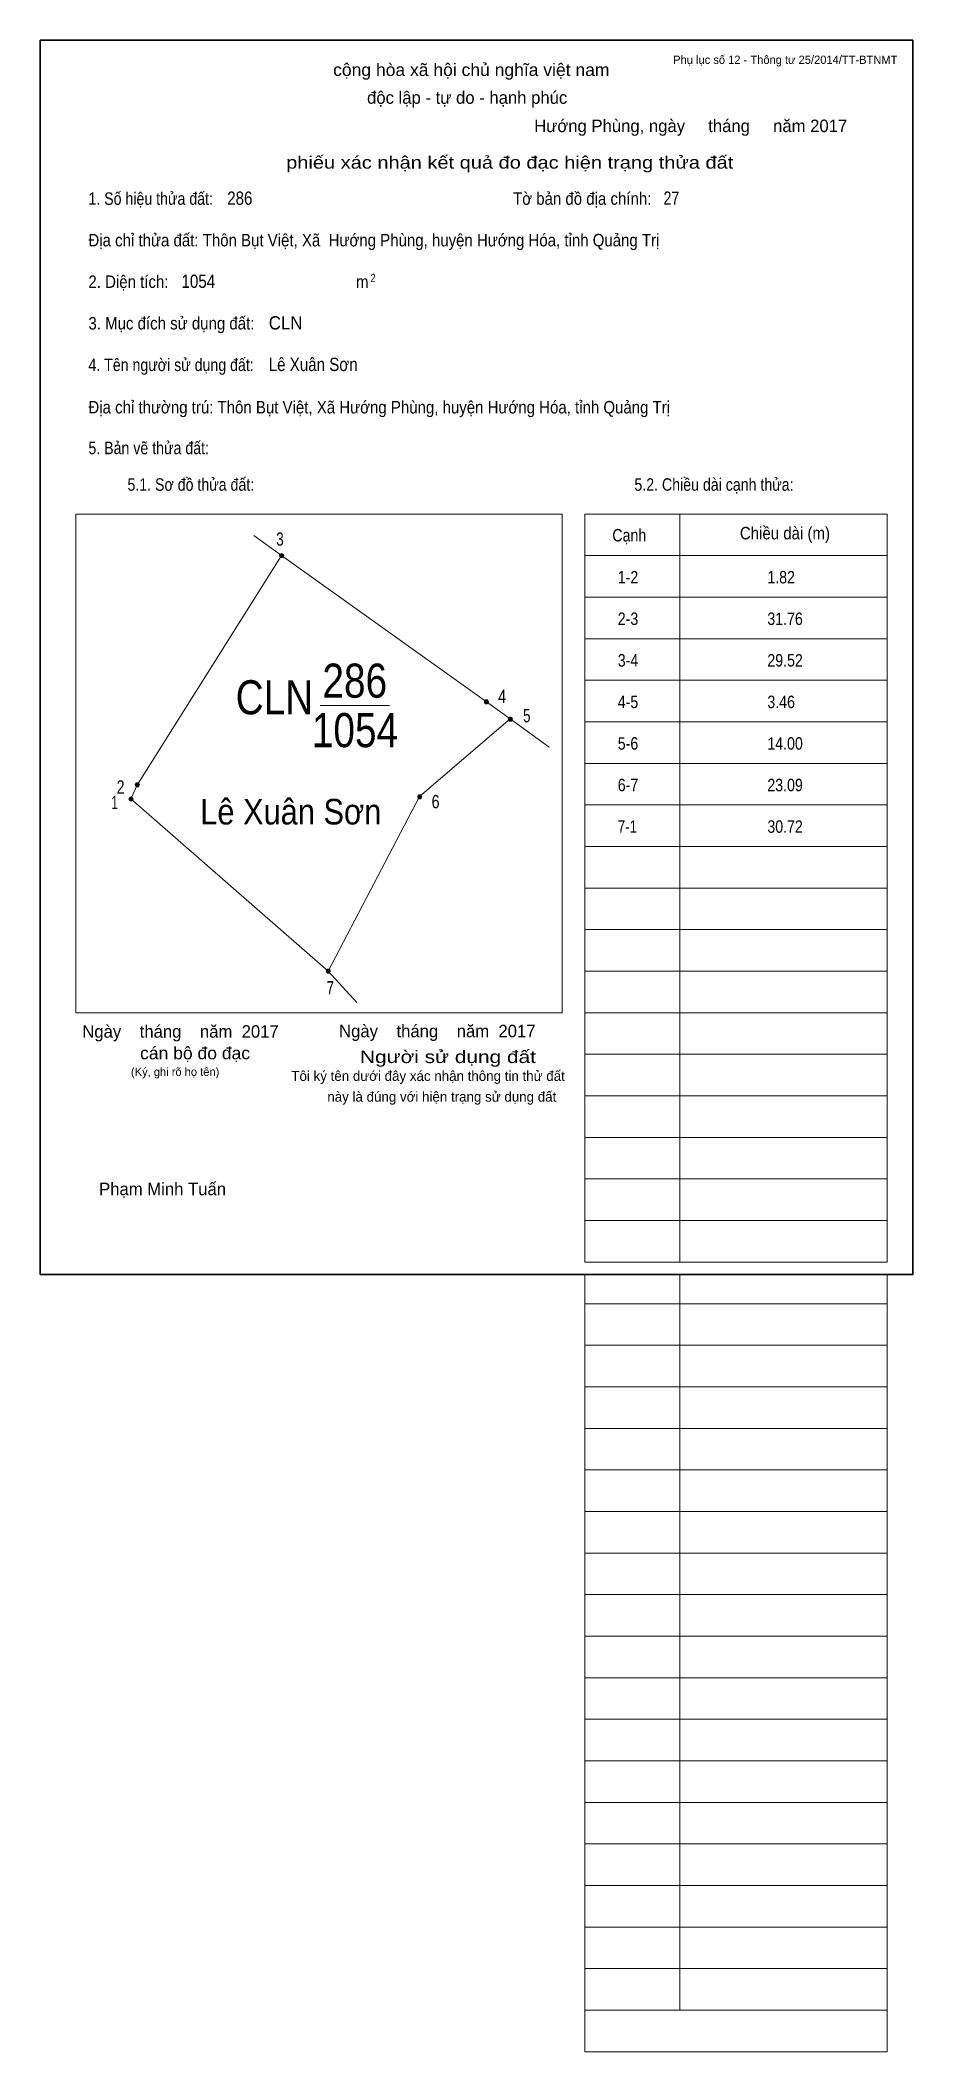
# Model space of a CAD drawing. Header units: centimetres. Extents: x 0 to 21, y -18.7 to 29.7.
import ezdxf
from ezdxf.enums import TextEntityAlignment as Align

# ---------------------------------------------------------------- set-up
doc = ezdxf.new("R2010")
doc.units = ezdxf.units.CM
doc.header["$LTSCALE"] = 0.12
for name, color, linetype in [('2', 7, 'Continuous'), ('3', 7, 'Continuous'), ('30', 7, 'Continuous'), ('34', 7, 'Continuous'), ('4', 7, 'Continuous'), ('5', 7, 'Continuous')]:
    doc.layers.add(name, color=color, linetype=linetype)
for name, color, linetype, lineweight in [('32', 7, 'Continuous', 13), ('6', 7, 'Continuous', 13), ('63', 7, 'Continuous', 13), ('7', 7, 'Continuous', 13)]:
    doc.layers.add(name, color=color, linetype=linetype, lineweight=lineweight)

msp = doc.modelspace()

# ---------------------------------------------------------------- hatches: boundary and pattern name
at = {"layer": '32'}
for points in [[(5.8603, 17.3, 1), (5.7603, 17.3, 1)], [(10.7885, 13.7793, 1), (10.6885, 13.7793, 1)], [(11.365, 13.3648, 1), (11.265, 13.3648, 1)], [(2.3888, 11.785, 1), (2.2888, 11.785, 1)], [(2.235, 11.4444, 1), (2.135, 11.4444, 1)], [(9.1841, 11.4957, 1), (9.0841, 11.4957, 1)], [(6.9826, 7.3, 1), (6.8826, 7.3, 1)]]:
    msp.add_hatch(color=256, dxfattribs=at).paths.add_polyline_path(points)

# ---------------------------------------------------------------- linework, layer by layer
for centre in [(5.8103, 17.3), (10.7385, 13.7793), (11.315, 13.3648), (2.3388, 11.785), (2.185, 11.4444), (9.1341, 11.4957), (6.9326, 7.3)]:
    msp.add_circle(centre, 0.05, dxfattribs=at)
at = {"layer": '6'}
for p, q in [((5.14, 17.78), (5.81, 17.3)), ((11.31, 13.37), (12.25, 12.69)), ((7.62, 6.55), (6.93, 7.3))]:
    msp.add_line(p, q, dxfattribs=at)
for points in [[(5.81, 17.3), (2.34, 11.79), (2.18, 11.45), (6.93, 7.3)], [(11.31, 13.37), (10.74, 13.78), (5.81, 17.3)], [(6.93, 7.3), (9.13, 11.5), (11.31, 13.37)]]:
    msp.add_lwpolyline(points, dxfattribs=at)
at = {"layer": '63'}
for p, q in [((0.86, 18.3), (12.56, 18.3)), ((0.86, 6.3), (0.86, 18.3)), ((12.56, 6.3), (12.56, 18.3)), ((13.11, 18.3), (20.38, 18.3)), ((13.11, 0.3), (13.11, 18.3)), ((15.39, 0.3), (15.39, 18.3)), ((20.38, 0.3), (20.38, 18.3)), ((13.11, 17.3), (20.38, 17.3)), ((13.11, 16.3), (20.38, 16.3)), ((13.11, 15.3), (20.38, 15.3)), ((13.11, 14.3), (20.38, 14.3)), ((13.11, 13.3), (20.38, 13.3)), ((13.11, 12.3), (20.38, 12.3)), ((13.11, 11.3), (20.38, 11.3)), ((13.11, 10.3), (20.38, 10.3)), ((13.11, 9.3), (20.38, 9.3)), ((13.11, 8.3), (20.38, 8.3)), ((13.11, 7.3), (20.38, 7.3)), ((0.86, 6.3), (12.56, 6.3)), ((13.11, 6.3), (20.38, 6.3)), ((13.11, 5.3), (20.38, 5.3)), ((13.11, 4.3), (20.38, 4.3)), ((13.11, 3.3), (20.38, 3.3)), ((13.11, 2.3), (20.38, 2.3)), ((13.11, 1.3), (20.38, 1.3)), ((13.11, 0.3), (20.38, 0.3)), ((13.11, -18.7), (13.11, 0)), ((15.39, -17.7), (15.39, 0)), ((20.38, -18.7), (20.38, 0)), ((13.11, -0.7), (20.38, -0.7)), ((13.11, -0.7), (20.38, -0.7)), ((13.11, -1.7), (20.38, -1.7)), ((13.11, -2.7), (20.38, -2.7)), ((13.11, -3.7), (20.38, -3.7)), ((13.11, -4.7), (20.38, -4.7)), ((13.11, -5.7), (20.38, -5.7)), ((13.11, -6.7), (20.38, -6.7)), ((13.11, -7.7), (20.38, -7.7)), ((13.11, -8.7), (20.38, -8.7)), ((13.11, -9.7), (20.38, -9.7)), ((13.11, -10.7), (20.38, -10.7)), ((13.11, -11.7), (20.38, -11.7)), ((13.11, -12.7), (20.38, -12.7)), ((13.11, -13.7), (20.38, -13.7)), ((13.11, -14.7), (20.38, -14.7)), ((13.11, -15.7), (20.38, -15.7)), ((13.11, -16.7), (20.38, -16.7)), ((13.11, -17.7), (20.38, -17.7)), ((13.11, -18.7), (20.38, -18.7))]:
    msp.add_line(p, q, dxfattribs=at)
at = {"layer": '63', "lineweight": 35}
msp.add_lwpolyline([(0, 0), (0, 29.7), (21, 29.7), (21, 0)], close=True, dxfattribs=at)
at = {"layer": '7'}
msp.add_line((6.74, 13.69), (8.41, 13.69), dxfattribs=at)

# ---------------------------------------------------------------- texts
at = {"layer": '2', "width": 0.9}
msp.add_text('Lê Xuân Sơn', height=0.6155, dxfattribs=at).set_placement((6.03, 10.83), align=Align.CENTER)
at = {"layer": '3', "width": 0.85}
msp.add_text('CLN', height=0.8207, dxfattribs=at).set_placement((6.57, 13.48), align=Align.RIGHT)
at = {"layer": '30'}
for s, width, p in [('1-2', 0.85, (13.9, 16.63)), ('1.82', 0.85, (17.5, 16.63)), ('2-3', 0.85, (13.9, 15.63)), ('31.76', 0.85, (17.5, 15.63)), ('3-4', 0.85, (13.9, 14.63)), ('29.52', 0.85, (17.5, 14.63)), ('4-5', 0.85, (13.9, 13.63)), ('3.46', 0.85, (17.5, 13.63)), ('5-6', 0.85, (13.9, 12.63)), ('14.00', 0.85, (17.5, 12.63)), ('6-7', 0.85, (13.9, 11.63)), ('23.09', 0.85, (17.5, 11.63)), ('7-1', 0.8, (13.9, 10.63)), ('30.72', 0.85, (17.5, 10.63))]:
    msp.add_text(s, height=0.3, dxfattribs=dict(at, width=width)).set_placement(p)
at = {"layer": '32'}
for s, width, p in [('3', 0.75, (5.77, 17.54)), ('4', 0.8, (11.115, 13.75)), ('5', 0.75, (11.71, 13.29)), ('2', 0.8, (1.935, 11.57)), ('1', 0.65, (1.79, 11.2)), ('6', 0.8, (9.515, 11.22)), ('7', 0.75, (6.98, 6.74))]:
    msp.add_text(s, height=0.32, dxfattribs=dict(at, width=width)).set_placement(p, align=Align.CENTER)
at = {"layer": '34'}
for s, width, p in [('286', 0.85, (4.5, 25.74)), ('27', 0.8, (15, 25.74)), ('1054', 0.85, (3.4, 23.74)), ('CLN', 0.95, (5.5, 22.74)), ('Lê Xuân Sơn', 0.85, (5.5, 21.74))]:
    msp.add_text(s, height=0.32, dxfattribs=dict(at, width=width)).set_placement(p)
at = {"layer": '4', "width": 0.85}
msp.add_text('286', height=0.8207, dxfattribs=at).set_placement((7.57, 13.88), align=Align.CENTER)
at = {"layer": '5', "width": 0.85}
msp.add_text('1054', height=0.8207, dxfattribs=at).set_placement((7.575, 12.69), align=Align.CENTER)
at = {"layer": '63', "width": 1.05}
msp.add_text('cộng hòa xã hội chủ nghĩa việt nam', height=0.3, dxfattribs=at).set_placement((10.375, 28.84), align=Align.CENTER)
at = {"layer": '63'}
for s, height, p in [('Phụ lục số 12 - Thông tư 25/2014/TT-BTNMT', 0.2, (20.63, 29.13)), ('Ngày    tháng    năm  2017', 0.3, (5.74, 5.7)), ('Ngày    tháng    năm  2017', 0.3, (11.92, 5.71)), ('(Ký, ghi rõ họ tên)', 0.2, (4.31, 4.78))]:
    msp.add_text(s, height=height, dxfattribs=at).set_placement(p, align=Align.RIGHT)
for s, height, p in [('độc lập - tự do - hạnh phúc', 0.3, (10.275, 28.17)), ('Hướng Phùng, ngày     tháng     năm 2017', 0.3, (15.655, 27.49)), ('Tôi ký tên dưới đây xác nhận thông tin thử đất', 0.24, (9.335, 4.66)), ('này là đúng với hiện trạng sử dụng đất', 0.24, (9.665, 4.16)), ('Phạm Minh Tuấn', 0.3, (2.945, 1.91))]:
    msp.add_text(s, height=height, dxfattribs=at).set_placement(p, align=Align.CENTER)
for s, width, p in [('phiếu xác nhận kết quả đo đạc hiện trạng thửa đất', 1.2, (16.68, 26.61)), ('cán bộ đo đạc', 1.05, (5.05, 5.18)), ('Người sử dụng đất', 1.25, (11.93, 5.09))]:
    msp.add_text(s, height=0.3, dxfattribs=dict(at, width=width)).set_placement(p, align=Align.RIGHT)
for s, height, width, p in [('1. Số hiệu thửa đất:', 0.3, 0.85, (1.16, 25.74)), ('Tờ bản đồ địa chính:', 0.3, 0.9, (11.38, 25.74)), ('Địa chỉ thửa đất: Thôn Bụt Việt, Xã  Hướng Phùng, huyện Hướng Hóa, tỉnh Quảng Trị', 0.3, 0.9, (1.16, 24.74)), ('2. Diện tích:', 0.3, 0.9, (1.16, 23.74)), ('m', 0.3, 0.9, (7.6, 23.74)), ('2', 0.2, 0.8, (7.95, 23.88)), ('3. Mục đích sử dụng đất:', 0.3, 0.9, (1.16, 22.74)), ('4. Tên người sử dụng đất:', 0.3, 0.85, (1.16, 21.74)), ('Địa chỉ thường trú: Thôn Bụt Việt, Xã Hướng Phùng, huyện Hướng Hóa, tỉnh Quảng Trị', 0.3, 0.9, (1.16, 20.72)), ('5. Bản vẽ thửa đất:', 0.3, 0.85, (1.16, 19.74)), ('5.1. Sơ đồ thửa đất:', 0.3, 0.85, (2.1, 18.86)), ('5.2. Chiều dài cạnh thửa:', 0.3, 0.85, (14.3, 18.86)), ('Cạnh', 0.3, 0.85, (13.77, 17.64)), ('Chiều dài (m)', 0.3, 0.9, (16.84, 17.69))]:
    msp.add_text(s, height=height, dxfattribs=dict(at, width=width)).set_placement(p)

doc.saveas('drawing.dxf')
